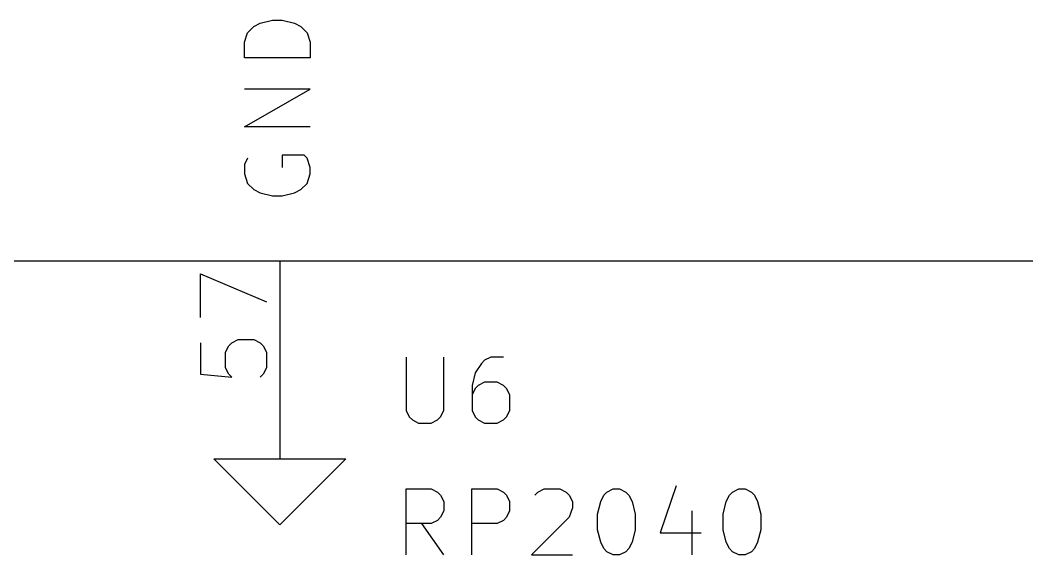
# Model space of a CAD drawing. Extents: x 0.4 to 16.1, y -11.3 to -0.4.
# Drawn here: x 3.303 to 4.067, y -9.723 to -9.317 of the extents above; entities that cross this region are included whole.
import ezdxf

# ---------------------------------------------------------------- set-up
doc = ezdxf.new("R2010")
doc.units = 0
doc.header["$MEASUREMENT"] = 0
for name, color, linetype in [('CYAN2', 4, 'CONTINUOUS'), ('LYELLOW', 51, 'CONTINUOUS'), ('RED2', 1, 'CONTINUOUS'), ('RED3', 11, 'CONTINUOUS')]:
    doc.layers.add(name, color=color, linetype=linetype)

msp = doc.modelspace()

# ---------------------------------------------------------------- linework, layer by layer
at = {"layer": 'CYAN2', "linetype": 'CONTINUOUS'}
for p, q in [((3.47551, -9.32667), (3.48028, -9.3219)), ((3.47551, -9.32667), (3.48028, -9.3219)), ((3.48028, -9.3219), (3.48504, -9.31952)), ((3.48028, -9.3219), (3.48504, -9.31952)), ((3.48504, -9.31952), (3.49456, -9.31714)), ((3.48504, -9.31952), (3.49456, -9.31714)), ((3.49456, -9.31714), (3.5017, -9.31714)), ((3.49456, -9.31714), (3.5017, -9.31714)), ((3.5017, -9.31714), (3.51122, -9.31952)), ((3.5017, -9.31714), (3.51122, -9.31952)), ((3.51122, -9.31952), (3.51599, -9.3219)), ((3.51122, -9.31952), (3.51599, -9.3219)), ((3.51599, -9.3219), (3.52075, -9.32667)), ((3.51599, -9.3219), (3.52075, -9.32667)), ((3.47313, -9.33381), (3.47551, -9.32667)), ((3.47313, -9.33381), (3.47551, -9.32667)), ((3.52075, -9.32667), (3.52313, -9.33381)), ((3.52075, -9.32667), (3.52313, -9.33381)), ((3.47313, -9.34571), (3.47313, -9.33381)), ((3.47313, -9.34571), (3.47313, -9.33381)), ((3.52313, -9.33381), (3.52313, -9.34571)), ((3.52313, -9.33381), (3.52313, -9.34571)), ((3.52313, -9.34571), (3.47313, -9.34571)), ((3.52313, -9.34571), (3.47313, -9.34571)), ((3.47313, -9.39809), (3.52313, -9.36952)), ((3.52313, -9.36952), (3.47313, -9.36952)), ((3.47313, -9.39809), (3.52313, -9.36952)), ((3.52313, -9.36952), (3.47313, -9.36952)), ((3.52313, -9.39809), (3.47313, -9.39809)), ((3.52313, -9.39809), (3.47313, -9.39809)), ((3.47551, -9.4219), (3.47313, -9.42667)), ((3.47551, -9.4219), (3.47313, -9.42667)), ((3.51837, -9.41952), (3.5017, -9.41952)), ((3.5017, -9.41952), (3.5017, -9.42905)), ((3.51837, -9.41952), (3.5017, -9.41952)), ((3.5017, -9.41952), (3.5017, -9.42905)), ((3.52075, -9.4219), (3.51837, -9.41952)), ((3.52075, -9.4219), (3.51837, -9.41952)), ((3.52313, -9.42905), (3.52075, -9.4219)), ((3.52313, -9.42905), (3.52075, -9.4219)), ((3.47313, -9.42667), (3.47313, -9.43381)), ((3.47313, -9.42667), (3.47313, -9.43381)), ((3.52313, -9.43381), (3.52313, -9.42905)), ((3.52313, -9.43381), (3.52313, -9.42905)), ((3.47313, -9.43381), (3.47551, -9.44095)), ((3.47313, -9.43381), (3.47551, -9.44095)), ((3.52075, -9.44095), (3.52313, -9.43381)), ((3.52075, -9.44095), (3.52313, -9.43381)), ((3.47551, -9.44095), (3.48028, -9.44571)), ((3.47551, -9.44095), (3.48028, -9.44571)), ((3.48028, -9.44571), (3.48504, -9.44809)), ((3.48028, -9.44571), (3.48504, -9.44809)), ((3.51122, -9.44809), (3.51599, -9.44571)), ((3.51122, -9.44809), (3.51599, -9.44571)), ((3.51599, -9.44571), (3.52075, -9.44095)), ((3.51599, -9.44571), (3.52075, -9.44095)), ((3.48504, -9.44809), (3.49456, -9.45047)), ((3.48504, -9.44809), (3.49456, -9.45047)), ((3.49456, -9.45047), (3.5017, -9.45047)), ((3.49456, -9.45047), (3.5017, -9.45047)), ((3.5017, -9.45047), (3.51122, -9.44809)), ((3.5017, -9.45047), (3.51122, -9.44809)), ((3.59578, -9.5728), (3.59578, -9.61328)), ((3.59578, -9.5728), (3.59578, -9.61328)), ((3.62435, -9.61328), (3.62435, -9.5728)), ((3.62435, -9.61328), (3.62435, -9.5728)), ((3.65531, -9.57519), (3.65293, -9.57757)), ((3.65531, -9.57519), (3.65293, -9.57757)), ((3.66007, -9.5728), (3.65531, -9.57519)), ((3.66007, -9.5728), (3.65531, -9.57519)), ((3.66959, -9.5728), (3.66007, -9.5728)), ((3.66959, -9.5728), (3.66007, -9.5728)), ((3.65293, -9.57757), (3.64817, -9.58471)), ((3.65293, -9.57757), (3.64817, -9.58471)), ((3.64817, -9.58471), (3.64579, -9.59423)), ((3.64817, -9.58471), (3.64579, -9.59423)), ((3.64579, -9.59423), (3.64579, -9.61328)), ((3.64579, -9.59423), (3.64579, -9.61328)), ((3.64817, -9.59661), (3.64579, -9.60137)), ((3.64817, -9.59661), (3.64579, -9.60137)), ((3.65055, -9.59423), (3.64817, -9.59661)), ((3.65055, -9.59423), (3.64817, -9.59661)), ((3.65531, -9.59185), (3.65055, -9.59423)), ((3.65531, -9.59185), (3.65055, -9.59423)), ((3.66483, -9.59185), (3.65531, -9.59185)), ((3.66483, -9.59185), (3.65531, -9.59185)), ((3.66959, -9.59423), (3.66483, -9.59185)), ((3.66959, -9.59423), (3.66483, -9.59185)), ((3.67198, -9.59661), (3.66959, -9.59423)), ((3.67198, -9.59661), (3.66959, -9.59423)), ((3.67436, -9.60137), (3.67198, -9.59661)), ((3.67436, -9.60137), (3.67198, -9.59661)), ((3.67436, -9.61328), (3.67436, -9.60137)), ((3.67436, -9.61328), (3.67436, -9.60137)), ((3.59578, -9.61328), (3.59817, -9.61804)), ((3.59578, -9.61328), (3.59817, -9.61804)), ((3.62198, -9.61804), (3.62435, -9.61328)), ((3.62198, -9.61804), (3.62435, -9.61328)), ((3.64579, -9.61328), (3.64817, -9.61804)), ((3.64579, -9.61328), (3.64817, -9.61804)), ((3.67198, -9.61804), (3.67436, -9.61328)), ((3.67198, -9.61804), (3.67436, -9.61328)), ((3.59817, -9.61804), (3.60055, -9.62043)), ((3.59817, -9.61804), (3.60055, -9.62043)), ((3.60055, -9.62043), (3.60531, -9.6228)), ((3.60055, -9.62043), (3.60531, -9.6228)), ((3.61483, -9.6228), (3.61959, -9.62043)), ((3.61483, -9.6228), (3.61959, -9.62043)), ((3.61959, -9.62043), (3.62198, -9.61804)), ((3.61959, -9.62043), (3.62198, -9.61804)), ((3.64817, -9.61804), (3.65055, -9.62043)), ((3.64817, -9.61804), (3.65055, -9.62043)), ((3.65055, -9.62043), (3.65531, -9.6228)), ((3.65055, -9.62043), (3.65531, -9.6228)), ((3.66483, -9.6228), (3.66959, -9.62043)), ((3.66483, -9.6228), (3.66959, -9.62043)), ((3.66959, -9.62043), (3.67198, -9.61804)), ((3.66959, -9.62043), (3.67198, -9.61804)), ((3.60531, -9.6228), (3.61483, -9.6228)), ((3.60531, -9.6228), (3.61483, -9.6228)), ((3.65531, -9.6228), (3.66483, -9.6228)), ((3.65531, -9.6228), (3.66483, -9.6228)), ((3.59578, -9.7228), (3.59578, -9.6728)), ((3.59578, -9.6728), (3.61483, -9.6728)), ((3.59578, -9.7228), (3.59578, -9.6728)), ((3.59578, -9.6728), (3.61483, -9.6728)), ((3.61483, -9.6728), (3.61959, -9.67519)), ((3.61483, -9.6728), (3.61959, -9.67519)), ((3.61959, -9.67519), (3.62198, -9.67757)), ((3.61959, -9.67519), (3.62198, -9.67757)), ((3.64578, -9.7228), (3.64578, -9.6728)), ((3.64578, -9.6728), (3.66483, -9.6728)), ((3.64578, -9.7228), (3.64578, -9.6728)), ((3.64578, -9.6728), (3.66483, -9.6728)), ((3.66483, -9.6728), (3.66959, -9.67519)), ((3.66483, -9.6728), (3.66959, -9.67519)), ((3.66959, -9.67519), (3.67198, -9.67757)), ((3.66959, -9.67519), (3.67198, -9.67757)), ((3.69341, -9.67757), (3.69578, -9.67519)), ((3.69341, -9.67757), (3.69578, -9.67519)), ((3.69578, -9.67519), (3.70055, -9.6728)), ((3.69578, -9.67519), (3.70055, -9.6728)), ((3.70055, -9.6728), (3.71245, -9.6728)), ((3.70055, -9.6728), (3.71245, -9.6728)), ((3.71245, -9.6728), (3.71721, -9.67519)), ((3.71245, -9.6728), (3.71721, -9.67519)), ((3.71721, -9.67519), (3.71959, -9.67757)), ((3.71721, -9.67519), (3.71959, -9.67757)), ((3.74578, -9.67757), (3.74817, -9.67519)), ((3.74578, -9.67757), (3.74817, -9.67519)), ((3.74817, -9.67519), (3.75293, -9.6728)), ((3.74817, -9.67519), (3.75293, -9.6728)), ((3.75293, -9.6728), (3.75769, -9.6728)), ((3.75293, -9.6728), (3.75769, -9.6728)), ((3.75769, -9.6728), (3.76245, -9.67519)), ((3.75769, -9.6728), (3.76245, -9.67519)), ((3.76245, -9.67519), (3.76483, -9.67757)), ((3.76245, -9.67519), (3.76483, -9.67757)), ((3.80054, -9.67043), (3.78864, -9.70614)), ((3.80054, -9.67043), (3.78864, -9.70614)), ((3.84102, -9.67757), (3.8434, -9.67519)), ((3.84102, -9.67757), (3.8434, -9.67519)), ((3.8434, -9.67519), (3.84816, -9.6728)), ((3.8434, -9.67519), (3.84816, -9.6728)), ((3.84816, -9.6728), (3.85293, -9.6728)), ((3.84816, -9.6728), (3.85293, -9.6728)), ((3.85293, -9.6728), (3.85769, -9.67519)), ((3.85293, -9.6728), (3.85769, -9.67519)), ((3.85769, -9.67519), (3.86007, -9.67757)), ((3.85769, -9.67519), (3.86007, -9.67757)), ((3.62198, -9.67757), (3.62435, -9.68233)), ((3.62198, -9.67757), (3.62435, -9.68233)), ((3.62435, -9.68233), (3.62435, -9.68947)), ((3.62435, -9.68233), (3.62435, -9.68947)), ((3.67198, -9.67757), (3.67435, -9.68233)), ((3.67198, -9.67757), (3.67435, -9.68233)), ((3.67435, -9.68233), (3.67435, -9.68947)), ((3.67435, -9.68233), (3.67435, -9.68947)), ((3.71959, -9.67757), (3.72198, -9.68233)), ((3.71959, -9.67757), (3.72198, -9.68233)), ((3.72198, -9.68233), (3.72198, -9.68709)), ((3.72198, -9.68233), (3.72198, -9.68709)), ((3.74102, -9.69185), (3.7434, -9.68233)), ((3.74102, -9.69185), (3.7434, -9.68233)), ((3.7434, -9.68233), (3.74578, -9.67757)), ((3.7434, -9.68233), (3.74578, -9.67757)), ((3.76483, -9.67757), (3.76721, -9.68233)), ((3.76483, -9.67757), (3.76721, -9.68233)), ((3.76721, -9.68233), (3.76959, -9.69185)), ((3.76721, -9.68233), (3.76959, -9.69185)), ((3.83626, -9.69185), (3.83864, -9.68233)), ((3.83626, -9.69185), (3.83864, -9.68233)), ((3.83864, -9.68233), (3.84102, -9.67757)), ((3.83864, -9.68233), (3.84102, -9.67757)), ((3.86007, -9.67757), (3.86245, -9.68233)), ((3.86007, -9.67757), (3.86245, -9.68233)), ((3.86245, -9.68233), (3.86483, -9.69185)), ((3.86245, -9.68233), (3.86483, -9.69185)), ((3.62435, -9.68947), (3.62198, -9.69423)), ((3.62435, -9.68947), (3.62198, -9.69423)), ((3.67435, -9.68947), (3.67198, -9.69423)), ((3.67435, -9.68947), (3.67198, -9.69423)), ((3.72198, -9.68709), (3.71959, -9.69423)), ((3.72198, -9.68709), (3.71959, -9.69423)), ((3.81245, -9.68947), (3.81245, -9.7228)), ((3.81245, -9.68947), (3.81245, -9.7228)), ((3.61959, -9.69661), (3.61483, -9.699)), ((3.61959, -9.69661), (3.61483, -9.699)), ((3.62198, -9.69423), (3.61959, -9.69661)), ((3.62198, -9.69423), (3.61959, -9.69661)), ((3.66959, -9.69661), (3.66483, -9.699)), ((3.66959, -9.69661), (3.66483, -9.699)), ((3.67198, -9.69423), (3.66959, -9.69661)), ((3.67198, -9.69423), (3.66959, -9.69661)), ((3.71959, -9.69423), (3.69102, -9.7228)), ((3.71959, -9.69423), (3.69102, -9.7228)), ((3.74102, -9.70376), (3.74102, -9.69185)), ((3.74102, -9.70376), (3.74102, -9.69185)), ((3.76959, -9.69185), (3.76959, -9.70376)), ((3.76959, -9.69185), (3.76959, -9.70376)), ((3.83626, -9.70376), (3.83626, -9.69185)), ((3.83626, -9.70376), (3.83626, -9.69185)), ((3.86483, -9.69185), (3.86483, -9.70376)), ((3.86483, -9.69185), (3.86483, -9.70376)), ((3.61483, -9.699), (3.59578, -9.699)), ((3.61483, -9.699), (3.59578, -9.699)), ((3.62435, -9.7228), (3.60769, -9.699)), ((3.62435, -9.7228), (3.60769, -9.699)), ((3.66483, -9.699), (3.64578, -9.699)), ((3.66483, -9.699), (3.64578, -9.699)), ((3.7434, -9.71328), (3.74102, -9.70376)), ((3.7434, -9.71328), (3.74102, -9.70376)), ((3.76959, -9.70376), (3.76721, -9.71328)), ((3.76959, -9.70376), (3.76721, -9.71328)), ((3.83864, -9.71328), (3.83626, -9.70376)), ((3.83864, -9.71328), (3.83626, -9.70376)), ((3.86483, -9.70376), (3.86245, -9.71328)), ((3.86483, -9.70376), (3.86245, -9.71328)), ((3.74578, -9.71804), (3.7434, -9.71328)), ((3.74578, -9.71804), (3.7434, -9.71328)), ((3.76721, -9.71328), (3.76483, -9.71804)), ((3.76721, -9.71328), (3.76483, -9.71804)), ((3.78864, -9.70614), (3.81959, -9.70614)), ((3.78864, -9.70614), (3.81959, -9.70614)), ((3.84102, -9.71804), (3.83864, -9.71328)), ((3.84102, -9.71804), (3.83864, -9.71328)), ((3.86245, -9.71328), (3.86007, -9.71804)), ((3.86245, -9.71328), (3.86007, -9.71804)), ((3.74817, -9.72043), (3.74578, -9.71804)), ((3.74817, -9.72043), (3.74578, -9.71804)), ((3.75293, -9.7228), (3.74817, -9.72043)), ((3.75293, -9.7228), (3.74817, -9.72043)), ((3.76245, -9.72043), (3.75769, -9.7228)), ((3.76245, -9.72043), (3.75769, -9.7228)), ((3.76483, -9.71804), (3.76245, -9.72043)), ((3.76483, -9.71804), (3.76245, -9.72043)), ((3.8434, -9.72043), (3.84102, -9.71804)), ((3.8434, -9.72043), (3.84102, -9.71804)), ((3.84816, -9.7228), (3.8434, -9.72043)), ((3.84816, -9.7228), (3.8434, -9.72043)), ((3.85769, -9.72043), (3.85293, -9.7228)), ((3.85769, -9.72043), (3.85293, -9.7228)), ((3.86007, -9.71804), (3.85769, -9.72043)), ((3.86007, -9.71804), (3.85769, -9.72043)), ((3.69102, -9.7228), (3.72198, -9.7228)), ((3.69102, -9.7228), (3.72198, -9.7228)), ((3.75769, -9.7228), (3.75293, -9.7228)), ((3.75769, -9.7228), (3.75293, -9.7228)), ((3.85293, -9.7228), (3.84816, -9.7228)), ((3.85293, -9.7228), (3.84816, -9.7228))]:
    msp.add_line(p, q, dxfattribs=at)
at = {"layer": 'LYELLOW', "linetype": 'CONTINUOUS'}
msp.add_line((4.65, -9.5), (2.35, -9.5), dxfattribs=at)
at = {"layer": 'RED2', "linetype": 'CONTINUOUS'}
for p, q in [((4.65, -9.5), (2.35, -9.5)), ((3.5, -9.5), (3.5, -9.6)), ((3.5, -9.5), (3.5, -9.6)), ((3.5, -9.6), (3.5, -9.65)), ((3.5, -9.7), (3.45, -9.65)), ((3.45, -9.65), (3.5, -9.65)), ((3.5, -9.65), (3.55, -9.65)), ((3.55, -9.65), (3.5, -9.7))]:
    msp.add_line(p, q, dxfattribs=at)
at = {"layer": 'RED3', "linetype": 'CONTINUOUS'}
for p, q in [((3.43988, -9.54285), (3.43988, -9.50952)), ((3.43988, -9.50952), (3.48988, -9.53095)), ((3.43988, -9.54285), (3.43988, -9.50952)), ((3.43988, -9.50952), (3.48988, -9.53095)), ((3.46369, -9.5619), (3.46845, -9.55952)), ((3.46369, -9.5619), (3.46845, -9.55952)), ((3.46845, -9.55952), (3.48035, -9.55952)), ((3.46845, -9.55952), (3.48035, -9.55952)), ((3.48035, -9.55952), (3.48512, -9.5619)), ((3.48035, -9.55952), (3.48512, -9.5619)), ((3.43988, -9.5619), (3.43988, -9.58571)), ((3.43988, -9.5619), (3.43988, -9.58571)), ((3.45893, -9.56904), (3.46131, -9.56428)), ((3.45893, -9.56904), (3.46131, -9.56428)), ((3.46131, -9.56428), (3.46369, -9.5619)), ((3.46131, -9.56428), (3.46369, -9.5619)), ((3.48512, -9.5619), (3.4875, -9.56428)), ((3.48512, -9.5619), (3.4875, -9.56428)), ((3.4875, -9.56428), (3.48988, -9.56904)), ((3.4875, -9.56428), (3.48988, -9.56904)), ((3.45893, -9.58095), (3.45893, -9.56904)), ((3.45893, -9.58095), (3.45893, -9.56904)), ((3.48988, -9.56904), (3.48988, -9.58095)), ((3.48988, -9.56904), (3.48988, -9.58095)), ((3.46131, -9.58571), (3.45893, -9.58095)), ((3.46131, -9.58571), (3.45893, -9.58095)), ((3.48988, -9.58095), (3.4875, -9.58571)), ((3.48988, -9.58095), (3.4875, -9.58571)), ((3.43988, -9.58571), (3.46369, -9.58809)), ((3.43988, -9.58571), (3.46369, -9.58809)), ((3.46369, -9.58809), (3.46131, -9.58571)), ((3.46369, -9.58809), (3.46131, -9.58571)), ((3.4875, -9.58571), (3.48512, -9.58809)), ((3.4875, -9.58571), (3.48512, -9.58809))]:
    msp.add_line(p, q, dxfattribs=at)

doc.saveas('drawing.dxf')
